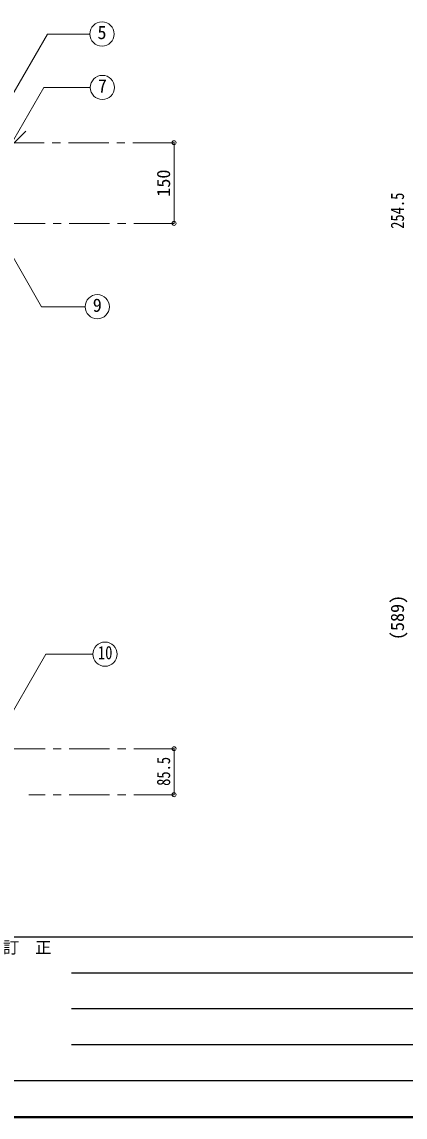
# Model space of a CAD drawing. Units: millimetres at full size, sheet at 1:15; details may follow other scales. Extents: x -3184 to 2891, y -2037 to 2178.
# Drawn here: x -1780 to -1067, y -2037 to 0 of the extents above; entities that cross this region are included whole.
import ezdxf
from ezdxf.enums import TextEntityAlignment as Align

# ---------------------------------------------------------------- set-up
doc = ezdxf.new("R2010")
doc.units = ezdxf.units.MM
doc.header["$LTSCALE"] = 15
doc.header["$PDMODE"] = 32
doc.header["$PDSIZE"] = 7.5
doc.linetypes.add('CHAIN1', pattern=[8, 5, -1, 1, -1])
doc.layers.add('0-0', color=7, linetype='Continuous', lineweight=18)
doc.styles.add('ＭＳ ゴシック', font='')
doc.styles.get('ＭＳ ゴシック').set_extended_font_data('MS Gothic')

msp = doc.modelspace()

# ---------------------------------------------------------------- linework, layer by layer
at = {"layer": '0-0'}
for p, q in [((-1826.44, -185.76), (-1732.41, -22.88)), ((-1653.28, -22.88), (-1732.41, -22.88)), ((-1803.98, -235.22), (-1772.16, -203.4)), ((-1822.24, -393.47), (-1743.34, -530.13)), ((-1662.05, -530.13), (-1743.34, -530.13)), ((-1821.91, -1326.01), (-1735.44, -1176.24)), ((-1647.73, -1176.24), (-1735.44, -1176.24))]:
    msp.add_line(p, q, dxfattribs=at)
at = {"layer": '0-0', "color": 4, "linetype": 'CHAIN1', "lineweight": 9}
for p, q in [((-1813.2, -225.13), (-1496.7, -225.13)), ((-1496.7, -375.13), (-1896.7, -375.13)), ((-1496.7, -1352.13), (-1906.7, -1352.13)), ((-1496.7, -1437.63), (-1766.7, -1437.63))]:
    msp.add_line(p, q, dxfattribs=at)
at = {"layer": '0-0', "color": 4, "lineweight": 9}
for p, q in [((-1496.7, -225.13), (-1496.7, -375.13)), ((-1496.7, -1352.13), (-1496.7, -1437.63))]:
    msp.add_line(p, q, dxfattribs=at)
at = {"layer": '0-0', "color": 6, "lineweight": 25}
for p, q in [((-3116.7, -1701.77), (2823.3, -1701.77)), ((-1687.42, -1768.74), (-294.56, -1768.74)), ((-294.56, -1835.7), (-1687.42, -1835.7)), ((-294.56, -1902.67), (-1687.42, -1902.67)), ((2823.3, -1969.63), (-3116.7, -1969.63))]:
    msp.add_line(p, q, dxfattribs=at)
at = {"layer": '0-0', "color": 1, "lineweight": 40}
msp.add_line((2890.8, -2037.13), (-3184.2, -2037.13), dxfattribs=at)
at = {"layer": '0-0'}
msp.add_lwpolyline([(-1803.98, -235.22), (-1738.81, -122.33), (-1652.54, -122.33)], dxfattribs=at)
for centre in [(-1630.78, -22.88), (-1630.04, -122.33), (-1639.55, -530.13), (-1625.23, -1176.24)]:
    msp.add_circle(centre, 22.5, dxfattribs=at)
at = {"layer": '0-0', "color": 1}
for p in [(-1496.7, -225.13), (-1496.7, -375.13), (-1496.7, -1352.13), (-1496.7, -1437.63)]:
    msp.add_point(p, dxfattribs=at)

# ---------------------------------------------------------------- texts
at = {"layer": '0-0', "style": 'ＭＳ ゴシック'}
for s, height, p in [('5', 24.74, (-1639.22, -39.76)), ('7', 24.74, (-1638.48, -139.2)), ('9', 24.74, (-1647.98, -547.01)), ('訂\u3000正', 21.99, (-1814.92, -1739.27))]:
    msp.add_text(s, height=height, dxfattribs=at).set_placement(p, align=Align.BOTTOM_LEFT)
for s, p in [('150', (-1496.7, -325.44)), ('(589)', (-1061.7, -1150.07))]:
    msp.add_text(s, height=24.74, rotation=90, dxfattribs=at).set_placement(p, align=Align.BOTTOM_LEFT)
at = {"layer": '0-0', "style": 'ＭＳ ゴシック', "width": 0.8}
for s, p in [('254.5', (-1061.7, -385.19)), ('85.5', (-1496.7, -1421.13))]:
    msp.add_text(s, height=24.74, rotation=90, dxfattribs=at).set_placement(p, align=Align.BOTTOM_LEFT)
msp.add_text('10', height=24.74, dxfattribs=at).set_placement((-1638.36, -1193.12), align=Align.BOTTOM_LEFT)

doc.saveas('drawing.dxf')
